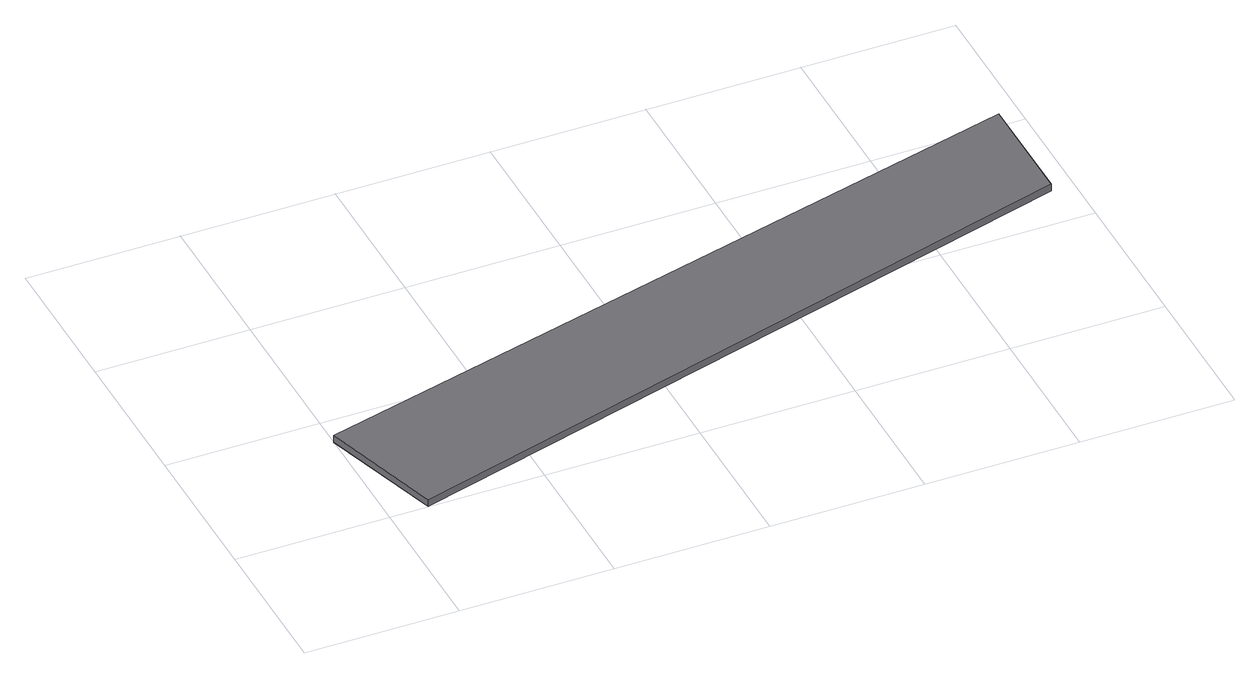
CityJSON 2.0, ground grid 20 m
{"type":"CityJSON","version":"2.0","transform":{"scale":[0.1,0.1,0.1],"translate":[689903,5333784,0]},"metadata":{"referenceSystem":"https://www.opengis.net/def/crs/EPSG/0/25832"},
"CityObjects":{
"road1":{"type":"Road","attributes":{"description":"Tran012 is a road section which has LOD1 representation as Solid","name":"Transportation 012"},"geometry":[{"type":"MultiSurface","lod":"1","boundaries":[[[0,1,2,3]],[[3,2,4,5]],[[4,6,7,5]],[[0,3,5,7]],[[2,1,6,4]]]}]}
},
"vertices":[
[0,160,10],[970,410,10],[970,260,10],[50,0,10],[970,260,0],[50,0,0],[970,410,0],[0,160,0]
]}
